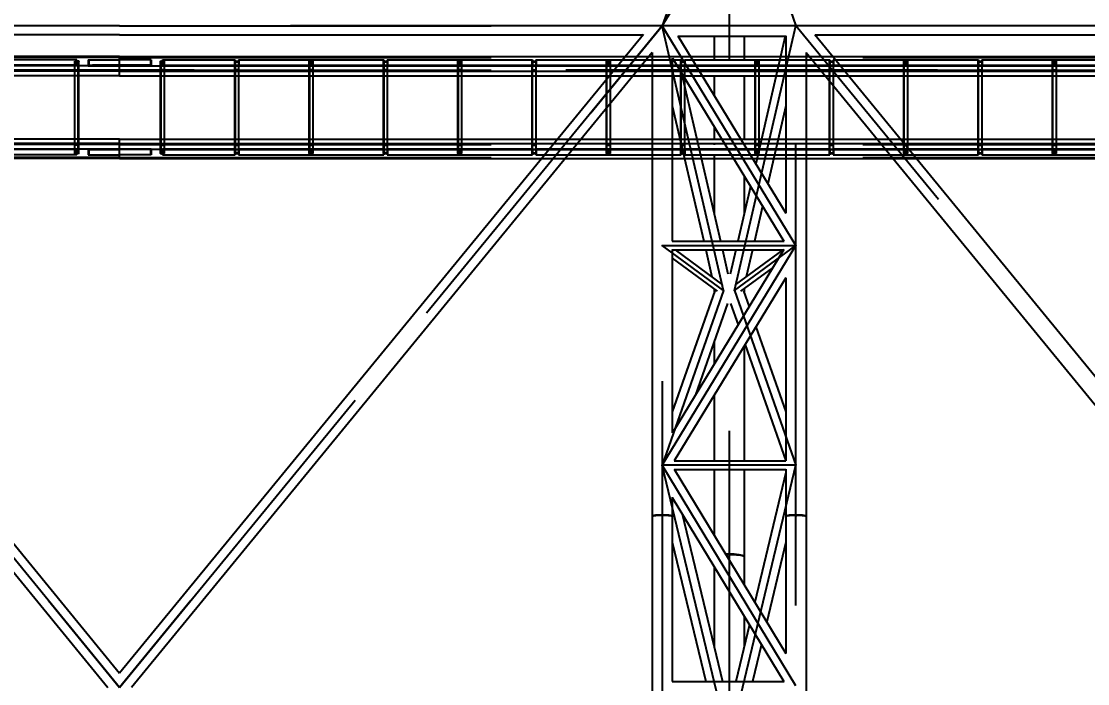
# Model space of a CAD drawing. Header units: millimetres. Extents: x 150209.93 to 150215.05, y 136675.65 to 136679.93.
# Drawn here: x 150212.4289 to 150212.7159, y 136678.9579 to 136679.1361 of the extents above; entities that cross this region are included whole.
import ezdxf

# ---------------------------------------------------------------- set-up
doc = ezdxf.new("R2010")
doc.units = ezdxf.units.MM
doc.header["$LTSCALE"] = 0.25
for name, pattern in [('CENTER', [50.8, 31.75, -6.35, 6.35, -6.35]), ('XKITLINE00', [0]), ('XKITLINE02', [4, 2, -2]), ('XKITLINE03', [6, 3, -1, 1, -1])]:
    doc.linetypes.add(name, pattern=pattern)
doc.styles.add('ROMANS', font='romans.shx')
doc.dimstyles.new('MD300', dxfattribs={"dimtxt": 2.5, "dimasz": 2.5, "dimexe": 1, "dimexo": 1, "dimgap": 0.5, "dimtad": 1, "dimdec": 1, "dimlfac": 50, "dimrnd": 0.5, "dimdsep": 46, "dimtxsty": 'ROMANS', "dimcen": 1, "dimclrd": 146, "dimclre": 146, "dimclrt": 30, "dimadec": 1, "dimazin": 2, "dimtfac": 1, "dimtdec": 1, "dimtmove": 0, "dimatfit": 1, "dimfxl": 1, "dimtolj": 1, "dimtzin": 0, "dimlwd": -1, "dimlwe": -1, "dimarcsym": 0})

# ---------------------------------------------------------------- blocks, each defined once
blk = doc.blocks.new('çatıı')
at = {"color": 8, "linetype": 'CENTER'}
for p, q in [((18365, 18041.9), (18365, 16860.1)), ((18545, 16860.1), (18545, 18041.9)), ((18455, 17975), (18455, 16806.3)), ((18365, 17520), (18545, 17815.4)), ((18447.5, 17754.7), (18365, 17520)), ((18462.5, 17754.7), (18545, 17520)), ((17635, 17520), (16905, 17520)), ((16905, 17520), (17635, 16630.1)), ((17635, 16630.1), (16905, 17520)), ((16905, 17520), (17635, 17520)), ((17635, 17520), (18365, 17520)), ((18365, 17520), (17635, 16630.1)), ((17635, 16630.1), (18365, 17520)), ((18365, 17520), (17635, 17520)), ((18545, 17224.5), (18365, 17520)), ((18545, 17520), (18365, 17520)), ((18447.5, 17163.8), (18365, 17520)), ((18462.5, 17163.8), (18545, 17520)), ((20005, 15740.3), (18545, 17520)), ((20005, 17520), (18545, 17520)), ((18365, 16929.1), (18545, 17224.5)), ((18365, 17224.5), (18545, 17224.5)), ((18447.5, 17163.8), (18365, 17224.5)), ((18462.5, 17163.8), (18545, 17224.5)), ((18447.5, 17163.8), (18365, 16929.1)), ((18462.5, 17163.8), (18545, 16929.1)), ((18545, 16632.2), (18365, 16929.1)), ((18545, 16929.1), (18365, 16929.1)), ((18447.5, 16585.3), (18365, 16929.1)), ((18462.5, 16585.3), (18545, 16929.1)), ((18365, 16860.1), (18365, 15740.3)), ((18545, 15740.3), (18545, 16860.1)), ((18455, 16806.3), (18455, 15914.4))]:
    blk.add_line(p, q, dxfattribs=at)
at = {"color": 8, "linetype": 'XKITLINE00'}
for p, q in [((16930.3, 17508.4), (17635, 16649.3)), ((16930.3, 17508.4), (17635, 16649.3)), ((17635, 17507.8), (16930.7, 17507.8)), ((17635, 17507.8), (16930.7, 17507.8)), ((18339.7, 17508.4), (17635, 16649.3)), ((18339.7, 17508.4), (17635, 16649.3)), ((17635, 17507.8), (18339.2, 17507.8)), ((17635, 17507.8), (18339.2, 17507.8)), ((18385.9, 17506.6), (18531.4, 17267.9)), ((18386.1, 17506.3), (18531.3, 17506.3)), ((18434.7, 17506.3), (18434.7, 17474.3)), ((18475.3, 17506.3), (18475.3, 17474.3)), ((18530.6, 17506.3), (18490.8, 17334.5)), ((18531.3, 17506.6), (18531.3, 17267.9)), ((18570.2, 17508.4), (19275.5, 16648.8)), ((18570.7, 17507.8), (19979.2, 17507.8)), ((16918.6, 17484.1), (17619.2, 16630.1)), ((16918.6, 17484.1), (17619.2, 16630.1)), ((18351.3, 17484.1), (17650.8, 16630.1)), ((18351.3, 17484.1), (17650.8, 16630.1)), ((18351.3, 17484.4), (18351.3, 16860.1)), ((18378.6, 17476.6), (18378.6, 17230.2)), ((18378.7, 17476.6), (18528.8, 17230.2)), ((18558.6, 17484.4), (18558.6, 16860.1)), ((18558.6, 17484.1), (19259.2, 16630.1)), ((18391, 17456.4), (18443.3, 17230.2)), ((18434.7, 17460.6), (18434.7, 17460.3)), ((18434.7, 17452.8), (18434.7, 17426.5)), ((18475.3, 17460.6), (18475.3, 17460.3)), ((18475.3, 17452.8), (18475.3, 17367.8)), ((18378.6, 17412.5), (18420.9, 17230.2)), ((18531.3, 17412.5), (18507.1, 17307.7)), ((18434.7, 17384.6), (18434.7, 17367.8)), ((18434.7, 17360.3), (18434.7, 17360)), ((18475.3, 17360.3), (18475.3, 17360)), ((18434.7, 17346.3), (18434.7, 17267.6)), ((18483.8, 17304.1), (18466.6, 17230.2)), ((18475.3, 17318), (18475.3, 17267.6)), ((18500, 17277.4), (18489.1, 17230.2)), ((18378.5, 17230.2), (18529, 17230.2)), ((18378.6, 17219), (18378.6, 16972.4)), ((18378.6, 17218.8), (18528.8, 17218.8)), ((18528.8, 17219), (18378.7, 16972.4)), ((18382.3, 17218.8), (18446.3, 17171.7)), ((18423.5, 17218.8), (18432, 17182.3)), ((18446, 17218.8), (18453.5, 17186.2)), ((18464, 17218.8), (18456.4, 17186.1)), ((18463.9, 17171.9), (18527.6, 17218.8)), ((18486.5, 17218.8), (18478, 17182.3)), ((18378.6, 17207.4), (18439, 17163)), ((18470.9, 17162.9), (18514, 17194.7)), ((18531.3, 17181.2), (18381.2, 16934.8)), ((18531.3, 17181.2), (18531.3, 16934.8)), ((18435.7, 17163.4), (18378.6, 17000.9)), ((18434.7, 17166.2), (18434.7, 17160.4)), ((18474.2, 17163.5), (18481.8, 17141.8)), ((18475.3, 17166.1), (18475.3, 17160.4)), ((18453, 17146.5), (18409.8, 17023.6)), ((18457, 17146.3), (18467.1, 17117.6)), ((18491.2, 17115.2), (18531.3, 17000.9)), ((18434.7, 17094.4), (18434.7, 17064.4)), ((18475.3, 17089.2), (18475.3, 16934.8)), ((18476.5, 17091.1), (18531.3, 16934.9)), ((18434.7, 17022.5), (18434.7, 16934.8)), ((18381, 16934.8), (18531.5, 16934.8)), ((18381.1, 16923.5), (18531.3, 16675.7)), ((18381.2, 16923.4), (18531.3, 16923.4)), ((18434.7, 16923.4), (18434.7, 16835.2)), ((18475.3, 16923.4), (18475.3, 16806.3)), ((18531.3, 16919.1), (18489.5, 16744.8)), ((18531.3, 16923.5), (18531.3, 16860.1)), ((18378.6, 16886), (18378.6, 16860.1)), ((18378.6, 16885.5), (18528.8, 16637.9)), ((18351.7, 16860.6), (18351.3, 16860.1)), ((18351.7, 16860.5), (18351.3, 16860.1)), ((18351.3, 16860.1), (18351.3, 15786)), ((18351.7, 16860.6), (18352.7, 16861.1)), ((18351.7, 16860.5), (18352.7, 16860.9)), ((18352.7, 16861.1), (18354.3, 16861.6)), ((18352.7, 16860.9), (18354.3, 16861.3)), ((18353, 16861), (18353.2, 16861.1)), ((18353.2, 16861.1), (18354.8, 16861.5)), ((18354.3, 16861.6), (18356.5, 16862)), ((18354.3, 16861.3), (18356.5, 16861.5)), ((18354.8, 16861.5), (18356.9, 16861.9)), ((18356.5, 16862), (18359.1, 16862.2)), ((18356.5, 16861.5), (18359.1, 16861.8)), ((18356.9, 16861.9), (18359.3, 16862.2)), ((18359.1, 16862.2), (18362, 16862.4)), ((18359.1, 16861.8), (18362, 16861.9)), ((18359.3, 16862.2), (18362.1, 16862.3)), ((18362, 16862.4), (18365, 16862.5)), ((18362, 16861.9), (18365, 16861.9)), ((18362.1, 16862.3), (18365, 16862.4)), ((18365, 16862.5), (18368, 16862.4)), ((18365, 16862.4), (18367.9, 16862.3)), ((18365, 16861.9), (18368, 16861.9)), ((18367.9, 16862.3), (18370.7, 16862.2)), ((18368, 16862.4), (18370.9, 16862.2)), ((18368, 16861.9), (18370.9, 16861.8)), ((18370.7, 16862.2), (18373.1, 16861.9)), ((18370.9, 16862.2), (18373.5, 16862)), ((18370.9, 16861.8), (18373.5, 16861.5)), ((18373.1, 16861.9), (18375.2, 16861.5)), ((18373.5, 16862), (18375.7, 16861.6)), ((18373.5, 16861.5), (18375.7, 16861.3)), ((18375.2, 16861.5), (18376.8, 16861.1)), ((18375.7, 16861.6), (18377.3, 16861.1)), ((18375.7, 16861.3), (18377.3, 16860.9)), ((18376.8, 16861.1), (18377, 16861)), ((18377.3, 16861.1), (18378.3, 16860.6)), ((18377.3, 16860.9), (18378.3, 16860.5)), ((18378.3, 16860.6), (18378.6, 16860.1)), ((18378.3, 16860.5), (18378.6, 16860.1)), ((18378.6, 16860.1), (18378.6, 16637.9)), ((18392, 16863.5), (18446.1, 16637.9)), ((18531.7, 16860.6), (18531.3, 16860.1)), ((18531.7, 16860.5), (18531.3, 16860.1)), ((18531.3, 16860.1), (18531.3, 16675.7)), ((18531.7, 16860.6), (18532.7, 16861.1)), ((18531.7, 16860.5), (18532.7, 16860.9)), ((18532.7, 16861.1), (18534.3, 16861.6)), ((18532.7, 16860.9), (18534.3, 16861.3)), ((18533, 16861), (18533.2, 16861.1)), ((18533.2, 16861.1), (18534.8, 16861.5)), ((18534.3, 16861.6), (18536.5, 16862)), ((18534.3, 16861.3), (18536.5, 16861.5)), ((18534.8, 16861.5), (18536.9, 16861.9)), ((18536.5, 16862), (18539.1, 16862.3)), ((18536.5, 16861.5), (18539.1, 16861.8)), ((18536.9, 16861.9), (18539.3, 16862.2)), ((18539.1, 16862.3), (18542, 16862.4)), ((18539.1, 16861.8), (18542, 16861.9)), ((18539.3, 16862.2), (18542.1, 16862.3)), ((18542, 16862.4), (18545, 16862.5)), ((18542, 16861.9), (18545, 16861.9)), ((18542.1, 16862.3), (18545, 16862.4)), ((18545, 16862.5), (18548, 16862.4)), ((18545, 16862.4), (18547.9, 16862.3)), ((18545, 16861.9), (18548, 16861.9)), ((18547.9, 16862.3), (18550.7, 16862.2)), ((18548, 16862.4), (18550.9, 16862.3)), ((18548, 16861.9), (18550.9, 16861.8)), ((18550.7, 16862.2), (18553.1, 16861.9)), ((18550.9, 16862.3), (18553.5, 16862)), ((18550.9, 16861.8), (18553.5, 16861.5)), ((18553.1, 16861.9), (18555.2, 16861.5)), ((18553.5, 16862), (18555.7, 16861.6)), ((18553.5, 16861.5), (18555.7, 16861.3)), ((18555.2, 16861.5), (18556.8, 16861.1)), ((18555.7, 16861.6), (18557.3, 16861.1)), ((18555.7, 16861.3), (18557.3, 16860.9)), ((18556.8, 16861.1), (18557, 16861)), ((18557.3, 16861.1), (18558.3, 16860.6)), ((18557.3, 16860.9), (18558.3, 16860.5)), ((18558.3, 16860.6), (18558.6, 16860.1)), ((18558.3, 16860.5), (18558.6, 16860.1)), ((18558.6, 16860.1), (18558.6, 15786)), ((18378.6, 16825.3), (18423.6, 16637.9)), ((18531.3, 16825.3), (18505.6, 16718.1)), ((18450.1, 16809.7), (18451.5, 16809.7)), ((18450.3, 16809.5), (18451.7, 16809.5)), ((18450.6, 16808.9), (18451.5, 16809)), ((18451.5, 16809.7), (18455, 16809.8)), ((18451.5, 16809), (18455, 16809)), ((18451.7, 16809.5), (18455, 16809.6)), ((18455, 16809.8), (18458.5, 16809.7)), ((18455, 16809.6), (18458.3, 16809.5)), ((18455, 16809), (18458.5, 16809)), ((18458.3, 16809.5), (18461.5, 16809.4)), ((18458.5, 16809.7), (18461.9, 16809.6)), ((18458.5, 16809), (18461.9, 16808.8)), ((18461.5, 16809.4), (18464.6, 16809.2)), ((18461.9, 16809.6), (18465.1, 16809.3)), ((18461.9, 16808.8), (18465.1, 16808.6)), ((18464.6, 16809.2), (18467.3, 16808.8)), ((18465.1, 16809.3), (18468, 16809)), ((18465.1, 16808.6), (18468, 16808.4)), ((18467.3, 16808.8), (18469.6, 16808.4)), ((18468, 16809), (18470.5, 16808.5)), ((18468, 16808.4), (18470.5, 16808)), ((18469.6, 16808.4), (18471.6, 16807.9)), ((18470.5, 16808.5), (18472.6, 16808)), ((18470.5, 16808), (18472.6, 16807.6)), ((18471.6, 16807.9), (18472.1, 16807.7)), ((18472.6, 16808), (18474.1, 16807.5)), ((18472.6, 16807.6), (18474.1, 16807.2)), ((18474.1, 16807.5), (18475, 16806.9)), ((18474.1, 16807.2), (18475, 16806.8)), ((18475, 16806.9), (18475.3, 16806.3)), ((18475, 16806.8), (18475.3, 16806.3)), ((18475.3, 16806.3), (18475.3, 16768.2)), ((18434.7, 16793), (18434.7, 16685.5)), ((18475.3, 16726.1), (18475.3, 16685.5)), ((18482.3, 16714.6), (18463.9, 16637.9)), ((18498.4, 16688), (18486.4, 16637.9)), ((18378.6, 16637.9), (18529, 16637.9))]:
    blk.add_line(p, q, dxfattribs=at)
at = {"color": 116, "linetype": 'XKITLINE02', "true_color": 0x136734}
for p, q in [((17635, 17478.1), (13535, 17478.1)), ((17635, 17477.6), (13535, 17477.6)), ((17635, 17478.1), (21735, 17478.1)), ((17635, 17477.6), (21735, 17477.6)), ((18315.6, 17479), (18347.1, 17479)), ((18351.3, 17479), (18402.8, 17479)), ((18524.3, 17479), (18558.6, 17479)), ((18562.9, 17479), (18594.4, 17479)), ((17576.7, 17467.1), (17474.3, 17467.1)), ((17577.2, 17466.3), (17474.3, 17466.3)), ((17577.2, 17474.3), (17479.6, 17474.3)), ((17571.4, 17467.1), (17571.4, 17466.3)), ((17574.5, 17348.3), (17574.5, 17472.3)), ((17580, 17472.3), (17574.5, 17472.3)), ((17580, 17472.3), (17574.5, 17472.3)), ((17574.5, 17471.6), (17574.5, 17472.3)), ((17579.3, 17471.2), (17574.5, 17471.6)), ((17576.7, 17474.3), (17576.7, 17467.1)), ((17577.2, 17466.3), (17577.2, 17474.3)), ((17579.3, 17348.3), (17579.3, 17472.3)), ((17579.3, 17461.3), (17579.3, 17471.2)), ((17580, 17348.3), (17580, 17472.3)), ((17580, 17460.3), (17580, 17472.3)), ((17592.7, 17474.3), (17635, 17474.3)), ((17592.7, 17474.3), (17592.7, 17466.3)), ((17592.7, 17466.3), (17635, 17466.3)), ((17635, 17466.3), (17592.7, 17466.3)), ((17593.3, 17474.3), (17593.3, 17467.1)), ((17593.3, 17467.1), (17635, 17467.1)), ((17635, 17467.1), (17598.6, 17467.1)), ((17598.6, 17467.1), (17598.6, 17466.3)), ((17677.2, 17474.3), (17635, 17474.3)), ((17676.7, 17467.1), (17635, 17467.1)), ((17635, 17467.1), (17671.4, 17467.1)), ((17677.2, 17466.3), (17635, 17466.3)), ((17635, 17466.3), (17677.2, 17466.3)), ((17671.4, 17467.1), (17671.4, 17466.3)), ((17676.7, 17474.3), (17676.7, 17467.1)), ((17677.2, 17474.3), (17677.2, 17466.3)), ((17690, 17348.3), (17690, 17472.3)), ((17690, 17472.3), (17695.5, 17472.3)), ((17690, 17472.3), (17695.5, 17472.3)), ((17690, 17460.3), (17690, 17472.3)), ((17690.7, 17348.3), (17690.7, 17472.3)), ((17690.7, 17471.2), (17695.5, 17471.6)), ((17690.7, 17461.3), (17690.7, 17471.2)), ((17692.7, 17474.3), (17790.4, 17474.3)), ((17692.7, 17466.3), (17692.7, 17474.3)), ((17692.7, 17466.3), (17795.6, 17466.3)), ((17693.3, 17474.3), (17693.3, 17467.1)), ((17693.3, 17467.1), (17795.6, 17467.1)), ((17695.5, 17348.3), (17695.5, 17472.3)), ((17695.5, 17471.6), (17695.5, 17472.3)), ((17698.6, 17467.1), (17698.6, 17466.3)), ((17789.7, 17467.1), (17789.7, 17466.3)), ((17789.7, 17467.1), (17892.2, 17467.1)), ((17789.7, 17466.3), (17892.7, 17466.3)), ((17789.8, 17474.3), (17789.8, 17466.3)), ((17790, 17348.3), (17790, 17472.3)), ((17790, 17472.3), (17795.5, 17472.3)), ((17790, 17472.3), (17795.5, 17472.3)), ((17790, 17460.3), (17790, 17472.3)), ((17790.4, 17474.3), (17790.4, 17467.1)), ((17790.7, 17348.3), (17790.7, 17472.3)), ((17790.7, 17471.2), (17795.5, 17471.6)), ((17790.7, 17461.3), (17790.7, 17471.2)), ((17794.9, 17474.3), (17794.9, 17467.1)), ((17794.9, 17474.3), (17892.7, 17474.3)), ((17795.5, 17474.3), (17795.5, 17466.3)), ((17795.5, 17348.3), (17795.5, 17472.3)), ((17795.5, 17471.6), (17795.5, 17472.3)), ((17795.6, 17467.1), (17795.6, 17466.3)), ((17886.9, 17467.1), (17886.9, 17466.3)), ((17890, 17348.3), (17890, 17472.3)), ((17890, 17472.3), (17895.5, 17472.3)), ((17890, 17472.3), (17895.5, 17472.3)), ((17890, 17460.3), (17890, 17472.3)), ((17890, 17466.3), (17892.7, 17466.3)), ((17890.7, 17348.3), (17890.7, 17472.3)), ((17890.7, 17471.2), (17895.5, 17471.6)), ((17890.7, 17461.3), (17890.7, 17471.2)), ((17892.2, 17474.3), (17892.2, 17467.1)), ((17892.7, 17466.3), (17892.7, 17474.3)), ((17892.7, 17474.3), (17990.4, 17474.3)), ((17892.7, 17466.3), (17892.7, 17474.3)), ((17892.7, 17466.3), (17995.6, 17466.3)), ((17893.3, 17474.3), (17893.3, 17467.1)), ((17893.3, 17467.1), (17995.6, 17467.1)), ((17895.5, 17348.3), (17895.5, 17472.3)), ((17895.5, 17471.6), (17895.5, 17472.3)), ((17898.6, 17467.1), (17898.6, 17466.3)), ((17989.7, 17467.1), (17989.7, 17466.3)), ((17989.7, 17467.1), (18092.2, 17467.1)), ((17989.7, 17466.3), (18092.7, 17466.3)), ((17989.8, 17474.3), (17989.8, 17466.3)), ((17990, 17348.3), (17990, 17472.3)), ((17990, 17472.3), (17995.5, 17472.3)), ((17990, 17472.3), (17995.5, 17472.3)), ((17990, 17460.3), (17990, 17472.3)), ((17990.4, 17474.3), (17990.4, 17467.1)), ((17990.7, 17348.3), (17990.7, 17472.3)), ((17990.7, 17471.2), (17995.5, 17471.6)), ((17990.7, 17461.3), (17990.7, 17471.2)), ((17994.9, 17474.3), (17994.9, 17467.1)), ((17994.9, 17474.3), (18092.7, 17474.3)), ((17995.5, 17474.3), (17995.5, 17466.3)), ((17995.5, 17348.3), (17995.5, 17472.3)), ((17995.5, 17471.6), (17995.5, 17472.3)), ((17995.6, 17467.1), (17995.6, 17466.3)), ((18086.9, 17467.1), (18086.9, 17466.3)), ((18090, 17348.3), (18090, 17472.3)), ((18090, 17472.3), (18095.5, 17472.3)), ((18090, 17472.3), (18095.5, 17472.3)), ((18090, 17460.3), (18090, 17472.3)), ((18090, 17466.3), (18092.7, 17466.3)), ((18090.7, 17348.3), (18090.7, 17472.3)), ((18090.7, 17471.2), (18095.5, 17471.6)), ((18090.7, 17461.3), (18090.7, 17471.2)), ((18092.2, 17474.3), (18092.2, 17467.1)), ((18092.7, 17466.3), (18092.7, 17474.3)), ((18092.7, 17474.3), (18190.4, 17474.3)), ((18092.7, 17466.3), (18092.7, 17474.3)), ((18092.7, 17466.3), (18195.6, 17466.3)), ((18093.3, 17474.3), (18093.3, 17467.1)), ((18093.3, 17467.1), (18195.6, 17467.1)), ((18095.5, 17348.3), (18095.5, 17472.3)), ((18095.5, 17471.6), (18095.5, 17472.3)), ((18098.6, 17467.1), (18098.6, 17466.3)), ((18189.7, 17467.1), (18189.7, 17466.3)), ((18189.7, 17467.1), (18292.2, 17467.1)), ((18189.7, 17466.3), (18292.7, 17466.3)), ((18189.8, 17474.3), (18189.8, 17466.3)), ((18190, 17348.3), (18190, 17472.3)), ((18190, 17472.3), (18195.5, 17472.3)), ((18190, 17472.3), (18195.5, 17472.3)), ((18190, 17460.3), (18190, 17472.3)), ((18190.4, 17474.3), (18190.4, 17467.1)), ((18190.7, 17348.3), (18190.7, 17472.3)), ((18190.7, 17471.2), (18195.5, 17471.6)), ((18190.7, 17461.3), (18190.7, 17471.2)), ((18194.9, 17474.3), (18194.9, 17467.1)), ((18194.9, 17474.3), (18292.7, 17474.3)), ((18195.5, 17474.3), (18195.5, 17466.3)), ((18195.5, 17348.3), (18195.5, 17472.3)), ((18195.5, 17471.6), (18195.5, 17472.3)), ((18195.6, 17467.1), (18195.6, 17466.3)), ((18286.9, 17467.1), (18286.9, 17466.3)), ((18290, 17348.3), (18290, 17472.3)), ((18290, 17472.3), (18295.5, 17472.3)), ((18290, 17472.3), (18295.5, 17472.3)), ((18290, 17460.3), (18290, 17472.3)), ((18290, 17466.3), (18292.7, 17466.3)), ((18290.7, 17348.3), (18290.7, 17472.3)), ((18290.7, 17471.2), (18295.5, 17471.6)), ((18290.7, 17461.3), (18290.7, 17471.2)), ((18292.2, 17474.3), (18292.2, 17467.1)), ((18292.7, 17474.3), (18351.3, 17474.3)), ((18292.7, 17466.3), (18292.7, 17474.3)), ((18292.7, 17466.3), (18292.7, 17474.3)), ((18292.7, 17466.3), (18348.2, 17466.3)), ((18293.3, 17474.3), (18293.3, 17467.1)), ((18293.3, 17467.1), (18395.6, 17467.1)), ((18295.5, 17348.3), (18295.5, 17472.3)), ((18295.5, 17471.6), (18295.5, 17472.3)), ((18298.6, 17467.1), (18298.6, 17466.3)), ((18305.2, 17466.3), (18395.6, 17466.3)), ((18348.2, 17467.1), (18395.6, 17467.1)), ((18349.7, 17474.3), (18390.4, 17474.3)), ((18389.7, 17467.1), (18389.7, 17466.3)), ((18389.7, 17467.1), (18492.2, 17467.1)), ((18389.7, 17466.3), (18492.7, 17466.3)), ((18389.8, 17474.3), (18389.8, 17466.3)), ((18390, 17348.3), (18390, 17472.3)), ((18390, 17472.3), (18395.5, 17472.3)), ((18390, 17472.3), (18395.5, 17472.3)), ((18390, 17460.3), (18390, 17472.3)), ((18390.4, 17474.3), (18390.4, 17467.1)), ((18390.7, 17348.3), (18390.7, 17472.3)), ((18390.7, 17471.2), (18395.5, 17471.6)), ((18390.7, 17461.3), (18390.7, 17471.2)), ((18394.9, 17474.3), (18394.9, 17467.1)), ((18394.9, 17474.3), (18492.7, 17474.3)), ((18395.5, 17474.3), (18395.5, 17466.3)), ((18395.5, 17348.3), (18395.5, 17472.3)), ((18395.5, 17471.6), (18395.5, 17472.3)), ((18395.6, 17467.1), (18395.6, 17466.3)), ((18409.7, 17466.3), (18492.7, 17466.3)), ((18486.9, 17467.1), (18486.9, 17466.3)), ((18490, 17348.3), (18490, 17472.3)), ((18490, 17472.3), (18495.5, 17472.3)), ((18490, 17472.3), (18495.5, 17472.3)), ((18490, 17460.3), (18490, 17472.3)), ((18490.7, 17348.3), (18490.7, 17472.3)), ((18490.7, 17471.2), (18495.5, 17471.6)), ((18490.7, 17461.3), (18490.7, 17471.2)), ((18492.2, 17474.3), (18492.2, 17467.1)), ((18492.7, 17474.3), (18590.4, 17474.3)), ((18492.7, 17466.3), (18492.7, 17474.3)), ((18492.7, 17466.3), (18492.7, 17474.3)), ((18492.7, 17466.3), (18595.6, 17466.3)), ((18493.3, 17474.3), (18493.3, 17467.1)), ((18493.3, 17467.1), (18595.6, 17467.1)), ((18495.5, 17348.3), (18495.5, 17472.3)), ((18495.5, 17471.6), (18495.5, 17472.3)), ((18498.6, 17467.1), (18498.6, 17466.3)), ((18521.3, 17466.3), (18589.8, 17466.3)), ((18589.7, 17467.1), (18589.7, 17466.3)), ((18589.7, 17467.1), (18692.2, 17467.1)), ((18589.7, 17466.3), (18692.7, 17466.3)), ((18589.8, 17474.3), (18589.8, 17466.3)), ((18590, 17348.3), (18590, 17472.3)), ((18590, 17472.3), (18595.5, 17472.3)), ((18590, 17472.3), (18595.5, 17472.3)), ((18590, 17460.3), (18590, 17472.3)), ((18590.4, 17474.3), (18590.4, 17467.1)), ((18590.7, 17348.3), (18590.7, 17472.3)), ((18590.7, 17471.2), (18595.5, 17471.6)), ((18590.7, 17461.3), (18590.7, 17471.2)), ((18594.9, 17474.3), (18594.9, 17467.1)), ((18594.9, 17474.3), (18692.7, 17474.3)), ((18595.5, 17474.3), (18595.5, 17466.3)), ((18595.5, 17348.3), (18595.5, 17472.3)), ((18595.5, 17471.6), (18595.5, 17472.3)), ((18595.6, 17467.1), (18595.6, 17466.3)), ((18597.9, 17466.3), (18692.7, 17466.3)), ((18686.9, 17467.1), (18686.9, 17466.3)), ((18690, 17348.3), (18690, 17472.3)), ((18690, 17472.3), (18695.5, 17472.3)), ((18690, 17472.3), (18695.5, 17472.3)), ((18690, 17460.3), (18690, 17472.3)), ((18690.7, 17348.3), (18690.7, 17472.3)), ((18690.7, 17471.2), (18695.5, 17471.6)), ((18690.7, 17461.3), (18690.7, 17471.2)), ((18692.2, 17474.3), (18692.2, 17467.1)), ((18692.7, 17474.3), (18790.4, 17474.3)), ((18692.7, 17466.3), (18692.7, 17474.3)), ((18692.7, 17466.3), (18692.7, 17474.3)), ((18692.7, 17466.3), (18795.6, 17466.3)), ((18693.3, 17474.3), (18693.3, 17467.1)), ((18693.3, 17467.1), (18795.6, 17467.1)), ((18695.5, 17348.3), (18695.5, 17472.3)), ((18695.5, 17471.6), (18695.5, 17472.3)), ((18698.6, 17467.1), (18698.6, 17466.3)), ((18789.7, 17467.1), (18789.7, 17466.3)), ((18789.7, 17467.1), (18892.2, 17467.1)), ((18789.7, 17466.3), (18892.7, 17466.3)), ((18789.8, 17474.3), (18789.8, 17466.3)), ((18790, 17348.3), (18790, 17472.3)), ((18790, 17472.3), (18795.5, 17472.3)), ((18790, 17472.3), (18795.5, 17472.3)), ((18790, 17460.3), (18790, 17472.3)), ((18790.4, 17474.3), (18790.4, 17467.1)), ((18790.7, 17348.3), (18790.7, 17472.3)), ((18790.7, 17471.2), (18795.5, 17471.6)), ((18790.7, 17461.3), (18790.7, 17471.2)), ((18794.9, 17474.3), (18794.9, 17467.1)), ((18794.9, 17474.3), (18892.7, 17474.3)), ((18795.5, 17474.3), (18795.5, 17466.3)), ((18795.5, 17348.3), (18795.5, 17472.3)), ((18795.5, 17471.6), (18795.5, 17472.3)), ((18795.6, 17467.1), (18795.6, 17466.3)), ((18886.9, 17467.1), (18886.9, 17466.3)), ((18890, 17348.3), (18890, 17472.3)), ((18890, 17472.3), (18895.5, 17472.3)), ((18890, 17472.3), (18895.5, 17472.3)), ((18890, 17460.3), (18890, 17472.3)), ((18890, 17466.3), (18892.7, 17466.3)), ((18890.7, 17348.3), (18890.7, 17472.3)), ((18890.7, 17471.2), (18895.5, 17471.6)), ((18890.7, 17461.3), (18890.7, 17471.2)), ((18892.2, 17474.3), (18892.2, 17467.1)), ((18892.7, 17474.3), (18990.4, 17474.3)), ((18892.7, 17466.3), (18892.7, 17474.3)), ((18892.7, 17466.3), (18892.7, 17474.3)), ((18892.7, 17466.3), (18995.6, 17466.3)), ((18893.3, 17474.3), (18893.3, 17467.1)), ((18893.3, 17467.1), (18995.6, 17467.1)), ((18895.5, 17348.3), (18895.5, 17472.3)), ((18895.5, 17471.6), (18895.5, 17472.3)), ((18898.6, 17467.1), (18898.6, 17466.3)), ((17635, 17460.4), (13535, 17460.4)), ((17635, 17460.3), (13535, 17460.3)), ((17635, 17459.8), (13535, 17459.8)), ((17635, 17459.4), (13535, 17459.4)), ((17635, 17459), (13575, 17459)), ((17574.5, 17461), (17579.3, 17461.3)), ((17574.5, 17460.3), (17574.5, 17461)), ((17580, 17460.3), (17574.5, 17460.3)), ((17635, 17460.4), (21735, 17460.4)), ((17635, 17459), (17635, 17460.3)), ((17635, 17459), (17635, 17460.3)), ((17635, 17460.3), (21735, 17460.3)), ((17635, 17459), (17635, 17460.3)), ((17635, 17459), (17635, 17460.3)), ((17635, 17459.8), (21735, 17459.8)), ((17635, 17459.4), (21735, 17459.4)), ((17635, 17459), (21695, 17459)), ((17690, 17460.3), (17695.5, 17460.3)), ((17695.5, 17461), (17690.7, 17461.3)), ((17695.5, 17460.3), (17695.5, 17461)), ((17790, 17460.3), (17795.5, 17460.3)), ((17795.5, 17461), (17790.7, 17461.3)), ((17795.5, 17460.3), (17795.5, 17461)), ((17890, 17460.3), (17895.5, 17460.3)), ((17895.5, 17461), (17890.7, 17461.3)), ((17895.5, 17460.3), (17895.5, 17461)), ((17990, 17460.3), (17995.5, 17460.3)), ((17995.5, 17461), (17990.7, 17461.3)), ((17995.5, 17460.3), (17995.5, 17461)), ((18090, 17460.3), (18095.5, 17460.3)), ((18095.5, 17461), (18090.7, 17461.3)), ((18095.5, 17460.3), (18095.5, 17461)), ((18190, 17460.3), (18195.5, 17460.3)), ((18190.7, 17461.3), (18195.5, 17461)), ((18195.5, 17460.3), (18195.5, 17461)), ((18290, 17460.3), (18295.5, 17460.3)), ((18290, 17409.4), (18290, 17447.8)), ((18290.7, 17461.3), (18295.5, 17461)), ((18294.1, 17452.8), (18325.6, 17452.8)), ((18295.5, 17460.3), (18295.5, 17461)), ((18299.2, 17459), (18330.7, 17459)), ((18351.3, 17459), (18414.9, 17459)), ((18351.3, 17452.8), (18391.8, 17452.8)), ((18390, 17460.3), (18395.5, 17460.3)), ((18390.7, 17461.3), (18395.5, 17461)), ((18393.2, 17452.8), (18418.7, 17452.8)), ((18395.5, 17460.3), (18395.5, 17461)), ((18490, 17460.3), (18495.5, 17460.3)), ((18490.7, 17461.3), (18495.5, 17461)), ((18495.5, 17460.3), (18495.5, 17461)), ((18518.2, 17452.8), (18558.6, 17452.8)), ((18519.6, 17459), (18558.6, 17459)), ((18579.3, 17459), (18610.8, 17459)), ((18584.4, 17452.8), (18615.9, 17452.8)), ((18590, 17460.3), (18595.5, 17460.3)), ((18590.7, 17461.3), (18595.5, 17461)), ((18595.5, 17460.3), (18595.5, 17461)), ((18690, 17460.3), (18695.5, 17460.3)), ((18690.7, 17461.3), (18695.5, 17461)), ((18695.5, 17460.3), (18695.5, 17461)), ((18790, 17460.3), (18795.5, 17460.3)), ((18790.7, 17461.3), (18795.5, 17461)), ((18795.5, 17460.3), (18795.5, 17461)), ((18890, 17460.3), (18895.5, 17460.3)), ((18890.7, 17461.3), (18895.5, 17461)), ((18895.5, 17460.3), (18895.5, 17461)), ((18395.5, 17348.3), (18395.5, 17436.8)), ((17635, 17361.1), (13535, 17361.1)), ((17574.5, 17348.3), (17574.5, 17367.8)), ((17580, 17348.3), (17580, 17367.8)), ((17635, 17360.3), (17635, 17361.6)), ((17635, 17360.3), (17635, 17361.6)), ((17635, 17360.3), (17635, 17361.6)), ((17635, 17360.3), (17635, 17361.6)), ((17635, 17361.1), (21735, 17361.1)), ((17690, 17348.3), (17690, 17367.8)), ((17695.5, 17348.3), (17695.5, 17367.8)), ((17790, 17348.3), (17790, 17367.8)), ((17795.5, 17348.3), (17795.5, 17367.8)), ((17890, 17348.3), (17890, 17367.8)), ((17895.5, 17348.3), (17895.5, 17367.8)), ((17990, 17348.3), (17990, 17367.8)), ((17995.5, 17348.3), (17995.5, 17367.8)), ((18090, 17348.3), (18090, 17367.8)), ((18095.5, 17348.3), (18095.5, 17367.8)), ((18190, 17348.3), (18190, 17367.8)), ((18195.5, 17348.3), (18195.5, 17367.8)), ((18219.3, 17361.6), (18250.8, 17361.6)), ((18224.4, 17367.8), (18255.9, 17367.8)), ((18290, 17348.3), (18290, 17367.8)), ((18295.5, 17348.3), (18295.5, 17367.8)), ((18351.3, 17367.8), (18378.6, 17367.8)), ((18351.3, 17361.6), (18378.6, 17361.6)), ((18389, 17367.8), (18411.5, 17367.8)), ((18390.4, 17361.6), (18412.9, 17361.6)), ((18445, 17367.8), (18470.5, 17367.8)), ((18448.7, 17361.6), (18474.3, 17361.6)), ((18490, 17348.3), (18490, 17367.8)), ((18495.5, 17348.3), (18495.5, 17367.8)), ((18497.1, 17361.6), (18519.5, 17361.6)), ((18498.5, 17367.8), (18521, 17367.8)), ((18531.3, 17367.8), (18558.6, 17367.8)), ((18531.3, 17361.6), (18558.6, 17361.6)), ((18590, 17348.3), (18590, 17367.8)), ((18595.5, 17348.3), (18595.5, 17367.8)), ((18654.1, 17367.8), (18685.6, 17367.8)), ((18659.2, 17361.6), (18690.7, 17361.6)), ((18690, 17348.3), (18690, 17367.8)), ((18695.5, 17348.3), (18695.5, 17367.8)), ((18790, 17348.3), (18790, 17367.8)), ((18795.5, 17348.3), (18795.5, 17367.8)), ((18890, 17348.3), (18890, 17367.8)), ((18895.5, 17348.3), (18895.5, 17367.8)), ((17635, 17360.7), (13535, 17360.7)), ((17635, 17360.3), (13535, 17360.3)), ((17635, 17360.2), (13535, 17360.2)), ((17577.2, 17354.3), (17474.3, 17354.3)), ((17576.7, 17353.5), (17474.3, 17353.5)), ((17571.4, 17354.3), (17571.4, 17353.5)), ((17580, 17360.3), (17574.5, 17360.3)), ((17574.5, 17359.6), (17574.5, 17360.3)), ((17579.3, 17359.2), (17574.5, 17359.6)), ((17574.5, 17349), (17579.3, 17349.3)), ((17574.5, 17348.3), (17574.5, 17349)), ((17580, 17348.3), (17574.5, 17348.3)), ((17580, 17348.3), (17574.5, 17348.3)), ((17576.7, 17353.5), (17576.7, 17346.3)), ((17577.2, 17346.3), (17577.2, 17354.3)), ((17579.3, 17349.3), (17579.3, 17359.2)), ((17580, 17348.3), (17580, 17360.3)), ((17592.7, 17354.3), (17635, 17354.3)), ((17592.7, 17354.3), (17592.7, 17346.3)), ((17593.3, 17353.5), (17635, 17353.5)), ((17593.3, 17353.5), (17593.3, 17346.3)), ((17598.6, 17354.3), (17598.6, 17353.5)), ((17635, 17360.7), (21735, 17360.7)), ((17635, 17360.3), (21735, 17360.3)), ((17635, 17360.2), (21735, 17360.2)), ((17677.2, 17354.3), (17635, 17354.3)), ((17676.7, 17353.5), (17635, 17353.5)), ((17671.4, 17354.3), (17671.4, 17353.5)), ((17676.7, 17353.5), (17676.7, 17346.3)), ((17677.2, 17354.3), (17677.2, 17346.3)), ((17690, 17360.3), (17695.5, 17360.3)), ((17690, 17348.3), (17690, 17360.3)), ((17690, 17348.3), (17695.5, 17348.3)), ((17690, 17348.3), (17695.5, 17348.3)), ((17690.7, 17359.2), (17695.5, 17359.6)), ((17690.7, 17349.3), (17690.7, 17359.2)), ((17695.5, 17349), (17690.7, 17349.3)), ((17692.7, 17354.3), (17795.6, 17354.3)), ((17692.7, 17346.3), (17692.7, 17354.3)), ((17693.3, 17353.5), (17795.6, 17353.5)), ((17693.3, 17353.5), (17693.3, 17346.3)), ((17695.5, 17359.6), (17695.5, 17360.3)), ((17695.5, 17348.3), (17695.5, 17349)), ((17698.6, 17354.3), (17698.6, 17353.5)), ((17789.7, 17354.3), (17892.7, 17354.3)), ((17789.7, 17354.3), (17789.7, 17353.5)), ((17789.7, 17353.5), (17892.2, 17353.5)), ((17789.8, 17354.3), (17789.8, 17346.3)), ((17790, 17360.3), (17795.5, 17360.3)), ((17790, 17348.3), (17790, 17360.3)), ((17790, 17348.3), (17795.5, 17348.3)), ((17790, 17348.3), (17795.5, 17348.3)), ((17790.4, 17353.5), (17790.4, 17346.3)), ((17790.7, 17359.2), (17795.5, 17359.6)), ((17790.7, 17349.3), (17790.7, 17359.2)), ((17795.5, 17349), (17790.7, 17349.3)), ((17794.9, 17353.5), (17794.9, 17346.3)), ((17795.5, 17359.6), (17795.5, 17360.3)), ((17795.5, 17354.3), (17795.5, 17346.3)), ((17795.5, 17348.3), (17795.5, 17349)), ((17795.6, 17354.3), (17795.6, 17353.5)), ((17886.9, 17354.3), (17886.9, 17353.5)), ((17890, 17360.3), (17895.5, 17360.3)), ((17890, 17348.3), (17890, 17360.3)), ((17890, 17348.3), (17895.5, 17348.3)), ((17890, 17348.3), (17895.5, 17348.3)), ((17890.7, 17359.2), (17895.5, 17359.6)), ((17890.7, 17349.3), (17890.7, 17359.2)), ((17895.5, 17349), (17890.7, 17349.3)), ((17892.2, 17353.5), (17892.2, 17346.3)), ((17892.7, 17346.3), (17892.7, 17354.3)), ((17892.7, 17354.3), (17995.6, 17354.3)), ((17892.7, 17346.3), (17892.7, 17354.3)), ((17893.3, 17353.5), (17995.6, 17353.5)), ((17893.3, 17353.5), (17893.3, 17346.3)), ((17895.5, 17359.6), (17895.5, 17360.3)), ((17895.5, 17348.3), (17895.5, 17349)), ((17898.6, 17354.3), (17898.6, 17353.5)), ((17989.7, 17354.3), (18092.7, 17354.3)), ((17989.7, 17354.3), (17989.7, 17353.5)), ((17989.7, 17353.5), (18092.2, 17353.5)), ((17989.8, 17354.3), (17989.8, 17346.3)), ((17990, 17360.3), (17995.5, 17360.3)), ((17990, 17348.3), (17990, 17360.3)), ((17990, 17348.3), (17995.5, 17348.3)), ((17990, 17348.3), (17995.5, 17348.3)), ((17990.4, 17353.5), (17990.4, 17346.3)), ((17990.7, 17359.2), (17995.5, 17359.6)), ((17990.7, 17349.3), (17990.7, 17359.2)), ((17995.5, 17349), (17990.7, 17349.3)), ((17994.9, 17353.5), (17994.9, 17346.3)), ((17995.5, 17359.6), (17995.5, 17360.3)), ((17995.5, 17354.3), (17995.5, 17346.3)), ((17995.5, 17348.3), (17995.5, 17349)), ((17995.6, 17354.3), (17995.6, 17353.5)), ((18086.9, 17354.3), (18086.9, 17353.5)), ((18090, 17360.3), (18095.5, 17360.3)), ((18090, 17348.3), (18090, 17360.3)), ((18090, 17348.3), (18095.5, 17348.3)), ((18090, 17348.3), (18095.5, 17348.3)), ((18090.7, 17359.2), (18095.5, 17359.6)), ((18090.7, 17349.3), (18090.7, 17359.2)), ((18095.5, 17349), (18090.7, 17349.3)), ((18092.2, 17353.5), (18092.2, 17346.3)), ((18092.7, 17346.3), (18092.7, 17354.3)), ((18092.7, 17354.3), (18195.6, 17354.3)), ((18092.7, 17346.3), (18092.7, 17354.3)), ((18093.3, 17353.5), (18195.6, 17353.5)), ((18093.3, 17353.5), (18093.3, 17346.3)), ((18095.5, 17359.6), (18095.5, 17360.3)), ((18095.5, 17348.3), (18095.5, 17349)), ((18098.6, 17354.3), (18098.6, 17353.5)), ((18189.7, 17354.3), (18292.7, 17354.3)), ((18189.7, 17354.3), (18189.7, 17353.5)), ((18189.7, 17353.5), (18292.2, 17353.5)), ((18189.8, 17354.3), (18189.8, 17346.3)), ((18190, 17360.3), (18195.5, 17360.3)), ((18190, 17348.3), (18190, 17360.3)), ((18190, 17348.3), (18195.5, 17348.3)), ((18190, 17348.3), (18195.5, 17348.3)), ((18190.4, 17353.5), (18190.4, 17346.3)), ((18190.7, 17359.2), (18195.5, 17359.6)), ((18190.7, 17349.3), (18190.7, 17359.2)), ((18190.7, 17349.3), (18195.5, 17349)), ((18194.9, 17353.5), (18194.9, 17346.3)), ((18195.5, 17359.6), (18195.5, 17360.3)), ((18195.5, 17354.3), (18195.5, 17346.3)), ((18195.5, 17348.3), (18195.5, 17349)), ((18195.6, 17354.3), (18195.6, 17353.5)), ((18286.9, 17354.3), (18286.9, 17353.5)), ((18290, 17360.3), (18295.5, 17360.3)), ((18290, 17348.3), (18290, 17360.3)), ((18290, 17348.3), (18295.5, 17348.3)), ((18290, 17348.3), (18295.5, 17348.3)), ((18290.7, 17359.2), (18295.5, 17359.6)), ((18290.7, 17349.3), (18290.7, 17359.2)), ((18290.7, 17349.3), (18295.5, 17349)), ((18292.2, 17353.5), (18292.2, 17346.3)), ((18292.7, 17354.3), (18395.6, 17354.3)), ((18292.7, 17346.3), (18292.7, 17354.3)), ((18292.7, 17346.3), (18292.7, 17354.3)), ((18293.3, 17353.5), (18395.6, 17353.5)), ((18293.3, 17353.5), (18293.3, 17346.3)), ((18295.5, 17359.6), (18295.5, 17360.3)), ((18295.5, 17348.3), (18295.5, 17349)), ((18298.6, 17354.3), (18298.6, 17353.5)), ((18389.7, 17354.3), (18492.7, 17354.3)), ((18389.7, 17354.3), (18389.7, 17353.5)), ((18389.7, 17353.5), (18492.2, 17353.5)), ((18389.8, 17354.3), (18389.8, 17346.3)), ((18390, 17360.3), (18395.5, 17360.3)), ((18390, 17348.3), (18390, 17360.3)), ((18390, 17348.3), (18395.5, 17348.3)), ((18390, 17348.3), (18395.5, 17348.3)), ((18390.4, 17353.5), (18390.4, 17346.3)), ((18390.7, 17359.2), (18395.5, 17359.6)), ((18390.7, 17349.3), (18390.7, 17359.2)), ((18390.7, 17349.3), (18395.5, 17349)), ((18394.9, 17353.5), (18394.9, 17346.3)), ((18395.5, 17359.6), (18395.5, 17360.3)), ((18395.5, 17354.3), (18395.5, 17346.3)), ((18395.5, 17348.3), (18395.5, 17349)), ((18395.6, 17354.3), (18395.6, 17353.5)), ((18486.9, 17354.3), (18486.9, 17353.5)), ((18490, 17360.3), (18495.5, 17360.3)), ((18490, 17348.3), (18490, 17360.3)), ((18490, 17348.3), (18495.5, 17348.3)), ((18490, 17348.3), (18495.5, 17348.3)), ((18490.7, 17359.2), (18495.5, 17359.6)), ((18490.7, 17349.3), (18490.7, 17359.2)), ((18490.7, 17349.3), (18495.5, 17349)), ((18492.2, 17353.5), (18492.2, 17346.3)), ((18492.7, 17354.3), (18595.6, 17354.3)), ((18492.7, 17346.3), (18492.7, 17354.3)), ((18492.7, 17346.3), (18492.7, 17354.3)), ((18493.3, 17353.5), (18595.6, 17353.5)), ((18493.3, 17353.5), (18493.3, 17346.3)), ((18495.5, 17359.6), (18495.5, 17360.3)), ((18495.5, 17348.3), (18495.5, 17349)), ((18498.6, 17354.3), (18498.6, 17353.5)), ((18589.7, 17354.3), (18692.7, 17354.3)), ((18589.7, 17354.3), (18589.7, 17353.5)), ((18589.7, 17353.5), (18692.2, 17353.5)), ((18589.8, 17354.3), (18589.8, 17346.3)), ((18590, 17360.3), (18595.5, 17360.3)), ((18590, 17348.3), (18590, 17360.3)), ((18590, 17348.3), (18595.5, 17348.3)), ((18590, 17348.3), (18595.5, 17348.3)), ((18590.4, 17353.5), (18590.4, 17346.3)), ((18590.7, 17359.2), (18595.5, 17359.6)), ((18590.7, 17349.3), (18590.7, 17359.2)), ((18590.7, 17349.3), (18595.5, 17349)), ((18594.9, 17353.5), (18594.9, 17346.3)), ((18595.5, 17359.6), (18595.5, 17360.3)), ((18595.5, 17354.3), (18595.5, 17346.3)), ((18595.5, 17348.3), (18595.5, 17349)), ((18595.6, 17354.3), (18595.6, 17353.5)), ((18686.9, 17354.3), (18686.9, 17353.5)), ((18690, 17360.3), (18695.5, 17360.3)), ((18690, 17348.3), (18690, 17360.3)), ((18690, 17348.3), (18695.5, 17348.3)), ((18690, 17348.3), (18695.5, 17348.3)), ((18690.7, 17359.2), (18695.5, 17359.6)), ((18690.7, 17349.3), (18690.7, 17359.2)), ((18690.7, 17349.3), (18695.5, 17349)), ((18692.2, 17353.5), (18692.2, 17346.3)), ((18692.7, 17354.3), (18795.6, 17354.3)), ((18692.7, 17354.3), (18692.7, 17346.3)), ((18692.7, 17354.3), (18692.7, 17346.3)), ((18693.3, 17353.5), (18795.6, 17353.5)), ((18693.3, 17353.5), (18693.3, 17346.3)), ((18695.5, 17359.6), (18695.5, 17360.3)), ((18695.5, 17348.3), (18695.5, 17349)), ((18698.6, 17354.3), (18698.6, 17353.5)), ((18789.7, 17354.3), (18892.7, 17354.3)), ((18789.7, 17354.3), (18789.7, 17353.5)), ((18789.7, 17353.5), (18892.2, 17353.5)), ((18789.8, 17354.3), (18789.8, 17346.3)), ((18790, 17360.3), (18795.5, 17360.3)), ((18790, 17348.3), (18790, 17360.3)), ((18790, 17348.3), (18795.5, 17348.3)), ((18790, 17348.3), (18795.5, 17348.3)), ((18790.4, 17353.5), (18790.4, 17346.3)), ((18790.7, 17359.2), (18795.5, 17359.6)), ((18790.7, 17349.3), (18790.7, 17359.2)), ((18790.7, 17349.3), (18795.5, 17349)), ((18794.9, 17353.5), (18794.9, 17346.3)), ((18795.5, 17359.6), (18795.5, 17360.3)), ((18795.5, 17354.3), (18795.5, 17346.3)), ((18795.5, 17348.3), (18795.5, 17349)), ((18795.6, 17354.3), (18795.6, 17353.5)), ((18886.9, 17354.3), (18886.9, 17353.5)), ((18890, 17360.3), (18895.5, 17360.3)), ((18890, 17348.3), (18890, 17360.3)), ((18890, 17348.3), (18895.5, 17348.3)), ((18890, 17348.3), (18895.5, 17348.3)), ((18890.7, 17359.2), (18895.5, 17359.6)), ((18890.7, 17349.3), (18890.7, 17359.2)), ((18890.7, 17349.3), (18895.5, 17349)), ((18892.2, 17353.5), (18892.2, 17346.3)), ((18892.7, 17354.3), (18995.6, 17354.3)), ((18892.7, 17346.3), (18892.7, 17354.3)), ((18892.7, 17346.3), (18892.7, 17354.3)), ((18893.3, 17353.5), (18995.6, 17353.5)), ((18893.3, 17353.5), (18893.3, 17346.3)), ((18895.5, 17359.6), (18895.5, 17360.3)), ((18895.5, 17348.3), (18895.5, 17349)), ((18898.6, 17354.3), (18898.6, 17353.5)), ((17635, 17343), (13535, 17343)), ((17635, 17342.4), (13535, 17342.4)), ((17635, 17341.6), (13572.9, 17341.6)), ((17577.2, 17346.3), (17479.6, 17346.3)), ((17592.7, 17346.3), (17635, 17346.3)), ((17677.2, 17346.3), (17635, 17346.3)), ((17635, 17343), (21735, 17343)), ((17635, 17342.4), (21735, 17342.4)), ((17635, 17341.6), (21697.1, 17341.6)), ((17692.7, 17346.3), (17790.4, 17346.3)), ((17794.9, 17346.3), (17892.7, 17346.3)), ((17892.7, 17346.3), (17990.4, 17346.3)), ((17994.9, 17346.3), (18092.7, 17346.3)), ((18092.7, 17346.3), (18190.4, 17346.3)), ((18194.9, 17346.3), (18292.7, 17346.3)), ((18202.9, 17341.6), (18234.4, 17341.6)), ((18292.7, 17346.3), (18390.4, 17346.3)), ((18351.3, 17341.6), (18378.6, 17341.6)), ((18394.9, 17346.3), (18492.7, 17346.3)), ((18395.1, 17341.6), (18417.6, 17341.6)), ((18460.9, 17341.6), (18486.4, 17341.6)), ((18492.4, 17341.6), (18514.9, 17341.6)), ((18492.7, 17346.3), (18590.4, 17346.3)), ((18531.3, 17341.6), (18558.6, 17341.6)), ((18594.9, 17346.3), (18692.7, 17346.3)), ((18675.6, 17341.6), (18707.1, 17341.6)), ((18692.7, 17346.3), (18790.4, 17346.3)), ((18794.9, 17346.3), (18892.7, 17346.3)), ((18892.7, 17346.3), (18990.4, 17346.3))]:
    blk.add_line(p, q, dxfattribs=at)
at = {"color": 7, "linetype": 'XKITLINE00'}
for p, q in [((17635, 17479), (16954.4, 17479)), ((17635, 17459), (17635, 17479)), ((17635, 17459), (17635, 17479)), ((17635, 17459), (17635, 17479)), ((17635, 17479), (18315.6, 17479)), ((17635, 17459), (17635, 17479)), ((18347.1, 17479), (18351.3, 17479)), ((18402.8, 17479), (18524.3, 17479)), ((18558.6, 17479), (18562.9, 17479)), ((18594.4, 17479), (19955.6, 17479)), ((17635, 17459), (16970.8, 17459)), ((17635, 17452.8), (16975.9, 17452.8)), ((17574.5, 17367.8), (17574.5, 17452.8)), ((17580, 17367.8), (17580, 17452.8)), ((17635, 17452.8), (17635, 17459)), ((17635, 17452.8), (17635, 17459)), ((17635, 17459), (18299.2, 17459)), ((17635, 17452.8), (17635, 17459)), ((17635, 17452.8), (17635, 17459)), ((17635, 17452.8), (18294.1, 17452.8)), ((17690, 17367.8), (17690, 17452.8)), ((17695.5, 17367.8), (17695.5, 17452.8)), ((17790, 17367.8), (17790, 17452.8)), ((17795.5, 17367.8), (17795.5, 17452.8)), ((17890, 17367.8), (17890, 17452.8)), ((17895.5, 17367.8), (17895.5, 17452.8)), ((17990, 17367.8), (17990, 17452.8)), ((17995.5, 17367.8), (17995.5, 17452.8)), ((18090, 17367.8), (18090, 17452.8)), ((18095.5, 17367.8), (18095.5, 17452.8)), ((18190, 17367.8), (18190, 17452.8)), ((18195.5, 17367.8), (18195.5, 17452.8)), ((18290, 17447.8), (18290, 17452.8)), ((18325.6, 17452.8), (18351.3, 17452.8)), ((18330.7, 17459), (18351.3, 17459)), ((18391.8, 17452.8), (18393.2, 17452.8)), ((18395.5, 17436.8), (18395.5, 17449)), ((18414.9, 17459), (18519.6, 17459)), ((18418.7, 17452.8), (18518.2, 17452.8)), ((18490, 17367.8), (18490, 17452.8)), ((18495.5, 17367.8), (18495.5, 17452.8)), ((18558.6, 17459), (18579.3, 17459)), ((18558.6, 17452.8), (18584.4, 17452.8)), ((18610.8, 17459), (19939.2, 17459)), ((18615.9, 17452.8), (19934.1, 17452.8)), ((18690, 17367.8), (18690, 17452.8)), ((18695.5, 17367.8), (18695.5, 17452.8)), ((18790, 17367.8), (18790, 17452.8)), ((18795.5, 17367.8), (18795.5, 17452.8)), ((18890, 17367.8), (18890, 17452.8)), ((18895.5, 17367.8), (18895.5, 17452.8)), ((18590, 17367.8), (18590, 17445.9)), ((18595.5, 17367.8), (18595.5, 17439.2)), ((18290, 17367.8), (18290, 17409.4)), ((18295.5, 17367.8), (18295.5, 17416.1)), ((17635, 17367.8), (17045.6, 17367.8)), ((17635, 17361.6), (17050.7, 17361.6)), ((17635, 17361.6), (17635, 17367.8)), ((17635, 17361.6), (17635, 17367.8)), ((17635, 17361.6), (17635, 17367.8)), ((17635, 17367.8), (18224.4, 17367.8)), ((17635, 17361.6), (17635, 17367.8)), ((17635, 17341.6), (17635, 17361.6)), ((17635, 17341.6), (17635, 17361.6)), ((17635, 17341.6), (17635, 17361.6)), ((17635, 17361.6), (18219.3, 17361.6)), ((17635, 17341.6), (17635, 17361.6)), ((18250.8, 17361.6), (18351.3, 17361.6)), ((18255.9, 17367.8), (18351.3, 17367.8)), ((18378.6, 17367.8), (18389, 17367.8)), ((18378.6, 17361.6), (18390.4, 17361.6)), ((18411.5, 17367.8), (18445, 17367.8)), ((18412.9, 17361.6), (18448.7, 17361.6)), ((18470.5, 17367.8), (18498.5, 17367.8)), ((18474.3, 17361.6), (18497.1, 17361.6)), ((18519.5, 17361.6), (18531.3, 17361.6)), ((18521, 17367.8), (18531.3, 17367.8)), ((18558.6, 17367.8), (18654.1, 17367.8)), ((18558.6, 17361.6), (18659.2, 17361.6)), ((18685.6, 17367.8), (19864.4, 17367.8)), ((18690.7, 17361.6), (19859.3, 17361.6)), ((17635, 17341.6), (17067.1, 17341.6)), ((17635, 17341.6), (18202.9, 17341.6)), ((18234.4, 17341.6), (18351.3, 17341.6)), ((18378.6, 17341.6), (18395.1, 17341.6)), ((18417.6, 17341.6), (18460.9, 17341.6)), ((18486.4, 17341.6), (18492.4, 17341.6)), ((18514.9, 17341.6), (18531.3, 17341.6)), ((18558.6, 17341.6), (18675.6, 17341.6)), ((18707.1, 17341.6), (19842.9, 17341.6))]:
    blk.add_line(p, q, dxfattribs=at)
at = {"color": 1, "linetype": 'XKITLINE03'}
for p, q in [((17635, 17466.3), (13535, 17466.3)), ((17577.2, 17466.3), (17480.2, 17466.3)), ((17580, 17348.3), (17580, 17472.3)), ((17635, 17466.3), (17592.7, 17466.3)), ((17635, 17466.3), (21735, 17466.3)), ((17635, 17466.3), (17677.2, 17466.3)), ((17690, 17348.3), (17690, 17472.3)), ((17692.7, 17466.3), (17789.8, 17466.3)), ((17790, 17348.3), (17790, 17472.3)), ((17795.5, 17466.3), (17892.7, 17466.3)), ((17890, 17348.3), (17890, 17472.3)), ((17892.7, 17466.3), (17989.8, 17466.3)), ((17990, 17348.3), (17990, 17472.3)), ((17995.5, 17466.3), (18092.7, 17466.3)), ((18090, 17348.3), (18090, 17472.3)), ((18092.7, 17466.3), (18189.8, 17466.3)), ((18190, 17348.3), (18190, 17472.3)), ((18195.5, 17466.3), (18292.7, 17466.3)), ((18290, 17348.3), (18290, 17472.3)), ((18292.7, 17466.3), (18389.8, 17466.3)), ((18390, 17348.3), (18390, 17472.3)), ((18395.5, 17466.3), (18492.7, 17466.3)), ((18490, 17348.3), (18490, 17472.3)), ((18492.7, 17466.3), (18589.8, 17466.3)), ((18590, 17348.3), (18590, 17472.3)), ((18595.5, 17466.3), (18692.7, 17466.3)), ((18690, 17348.3), (18690, 17472.3)), ((18692.7, 17466.3), (18789.8, 17466.3)), ((18790, 17348.3), (18790, 17472.3)), ((18795.5, 17466.3), (18892.7, 17466.3)), ((18890, 17348.3), (18890, 17472.3)), ((18892.7, 17466.3), (18989.8, 17466.3)), ((13535, 17460.3), (17635, 17460.3)), ((21735, 17460.3), (17635, 17460.3)), ((17635, 17360.3), (13535, 17360.3)), ((17635, 17354.3), (13535, 17354.3)), ((17480.2, 17354.3), (17577.2, 17354.3)), ((17592.7, 17354.3), (17635, 17354.3)), ((17635, 17360.3), (21735, 17360.3)), ((17635, 17354.3), (21735, 17354.3)), ((17677.2, 17354.3), (17635, 17354.3)), ((17789.8, 17354.3), (17692.7, 17354.3)), ((17892.7, 17354.3), (17795.5, 17354.3)), ((17989.8, 17354.3), (17892.7, 17354.3)), ((18092.7, 17354.3), (17995.5, 17354.3)), ((18189.8, 17354.3), (18092.7, 17354.3)), ((18292.7, 17354.3), (18195.5, 17354.3)), ((18389.8, 17354.3), (18292.7, 17354.3)), ((18492.7, 17354.3), (18395.5, 17354.3)), ((18589.8, 17354.3), (18492.7, 17354.3)), ((18692.7, 17354.3), (18595.5, 17354.3)), ((18789.8, 17354.3), (18692.7, 17354.3)), ((18892.7, 17354.3), (18795.5, 17354.3)), ((18989.8, 17354.3), (18892.7, 17354.3))]:
    blk.add_line(p, q, dxfattribs=at)
at = {"color": 8, "linetype": 'XKITLINE00'}
for centre in [(18365, 17520), (18365, 17520), (18365, 17520), (18365, 17520), (18365, 17520), (18365, 17520), (18365, 17520), (18365, 17520), (18365, 17520), (18545, 17520), (18545, 17520), (18545, 17520), (18545, 17520), (18545, 17520), (18365, 17224.5), (18365, 17224.5), (18545, 17224.5), (18545, 17224.5), (18545, 17224.5), (18545, 17224.5), (18447.5, 17163.8), (18447.5, 17163.8), (18447.5, 17163.8), (18462.5, 17163.8), (18462.5, 17163.8), (18462.5, 17163.8), (18365, 16929.1), (18365, 16929.1), (18365, 16929.1), (18365, 16929.1), (18365, 16929.1), (18545, 16929.1), (18545, 16929.1), (18545, 16929.1), (18365, 16860.1), (18365, 16860.1), (18545, 16860.1), (18545, 16860.1), (18455, 16806.3), (18455, 16806.3)]:
    blk.add_circle(centre, 0.05, dxfattribs=at)
at = {"color": 1, "linetype": 'XKITLINE00'}
for centre in [(17577.2, 17466.3), (17580, 17472.3), (17592.7, 17466.3), (17635, 17466.3), (17635, 17466.3), (17635, 17466.3), (17635, 17466.3), (17677.2, 17466.3), (17690, 17472.3), (17692.7, 17466.3), (17789.8, 17466.3), (17790, 17472.3), (17795.5, 17466.3), (17890, 17472.3), (17892.7, 17466.3), (17892.7, 17466.3), (17989.8, 17466.3), (17990, 17472.3), (17995.5, 17466.3), (18090, 17472.3), (18092.7, 17466.3), (18092.7, 17466.3), (18189.8, 17466.3), (18190, 17472.3), (18195.5, 17466.3), (18290, 17472.3), (18292.7, 17466.3), (18292.7, 17466.3), (18389.8, 17466.3), (18390, 17472.3), (18395.5, 17466.3), (18490, 17472.3), (18492.7, 17466.3), (18492.7, 17466.3), (18589.8, 17466.3), (18590, 17472.3), (18595.5, 17466.3), (18690, 17472.3), (18692.7, 17466.3), (18692.7, 17466.3), (18789.8, 17466.3), (18790, 17472.3), (18795.5, 17466.3), (18890, 17472.3), (18892.7, 17466.3), (18892.7, 17466.3), (17580, 17460.3), (17635, 17460.3), (17635, 17460.3), (17635, 17460.3), (17635, 17460.3), (17690, 17460.3), (17790, 17460.3), (17890, 17460.3), (17990, 17460.3), (18090, 17460.3), (18190, 17460.3), (18290, 17460.3), (18390, 17460.3), (18490, 17460.3), (18590, 17460.3), (18690, 17460.3), (18790, 17460.3), (18890, 17460.3), (17577.2, 17354.3), (17580, 17360.3), (17580, 17348.3), (17592.7, 17354.3), (17635, 17360.3), (17635, 17360.3), (17635, 17360.3), (17635, 17360.3), (17635, 17354.3), (17635, 17354.3), (17635, 17354.3), (17635, 17354.3), (17677.2, 17354.3), (17690, 17360.3), (17690, 17348.3), (17692.7, 17354.3), (17789.8, 17354.3), (17790, 17360.3), (17790, 17348.3), (17795.5, 17354.3), (17890, 17360.3), (17890, 17348.3), (17892.7, 17354.3), (17892.7, 17354.3), (17989.8, 17354.3), (17990, 17360.3), (17990, 17348.3), (17995.5, 17354.3), (18090, 17360.3), (18090, 17348.3), (18092.7, 17354.3), (18092.7, 17354.3), (18189.8, 17354.3), (18190, 17360.3), (18190, 17348.3), (18195.5, 17354.3), (18290, 17360.3), (18290, 17348.3), (18292.7, 17354.3), (18292.7, 17354.3), (18389.8, 17354.3), (18390, 17360.3), (18390, 17348.3), (18395.5, 17354.3), (18490, 17360.3), (18490, 17348.3), (18492.7, 17354.3), (18492.7, 17354.3), (18589.8, 17354.3), (18590, 17360.3), (18590, 17348.3), (18595.5, 17354.3), (18690, 17360.3), (18690, 17348.3), (18692.7, 17354.3), (18692.7, 17354.3), (18789.8, 17354.3), (18790, 17360.3), (18790, 17348.3), (18795.5, 17354.3), (18890, 17360.3), (18890, 17348.3), (18892.7, 17354.3), (18892.7, 17354.3)]:
    blk.add_circle(centre, 0.05, dxfattribs=at)
blk = doc.blocks.new('*D14')
at = {"color": 146, "transparency": 16777216}
blk.add_line((150212.67005, 136679.20978), (150212.89668, 136679.20978), dxfattribs=at)
for points in [[(150212.67005, 136679.21478), (150212.67005, 136679.20478), (150212.64005, 136679.20978)], [(150212.89668, 136679.21478), (150212.89668, 136679.20478), (150212.92668, 136679.20978)]]:
    blk.add_solid(points, dxfattribs=at)
at = {"layer": 'DEFPOINTS', "color": 0, "transparency": 16777216}
for p in [(150212.92668, 136679.20978), (150212.64005, 136679.10921), (150212.92668, 136679.10921)]:
    blk.add_point(p, dxfattribs=at)
at = {"color": 30, "transparency": 16777216, "insert": (150212.78336, 136679.23478), "char_height": 0.03, "attachment_point": 5, "style": 'ROMANS'}
blk.add_mtext('\\A1;14.5', dxfattribs=at)
blk = doc.blocks.new('*D48')
at = {"color": 146, "transparency": 16777216}
blk.add_line((150212.34202, 136679.20978), (150212.56865, 136679.20978), dxfattribs=at)
for points in [[(150212.34202, 136679.21478), (150212.34202, 136679.20478), (150212.31202, 136679.20978)], [(150212.56865, 136679.21478), (150212.56865, 136679.20478), (150212.59865, 136679.20978)]]:
    blk.add_solid(points, dxfattribs=at)
at = {"layer": 'DEFPOINTS', "color": 0, "transparency": 16777216}
for p in [(150212.59865, 136679.20978), (150212.31202, 136679.10921), (150212.59865, 136679.10921)]:
    blk.add_point(p, dxfattribs=at)
at = {"color": 30, "transparency": 16777216, "insert": (150212.45534, 136679.23478), "char_height": 0.03, "attachment_point": 5, "style": 'ROMANS'}
blk.add_mtext('\\A1;14.5', dxfattribs=at)

msp = doc.modelspace()

# ---------------------------------------------------------------- block references
at = {"xscale": 0.0002000170049888334, "yscale": 0.0002000170049888334, "zscale": 0.0002000170049888334}
msp.add_blockref('çatıı', (150208.92807, 136675.63059), dxfattribs=at)

# ---------------------------------------------------------------- dimensions: what is measured, and where the dimension line sits
for p1, p2, picture, middle in [((150212.31202, 136679.10921), (150212.59865, 136679.10921), '*D48', (150212.45534, 136679.23478)), ((150212.64005, 136679.10921), (150212.92668, 136679.10921), '*D14', (150212.78336, 136679.23478))]:
    dim = msp.add_aligned_dim(p1=p1, p2=p2, distance=0.10058, dimstyle='MD300', override={"dimtxt": 0.03, "dimasz": 0.03, "dimgap": 0.01, "dimse1": 1, "dimse2": 1})
    dim.commit()
    dim.dimension.update_dxf_attribs({"geometry": picture, "text_midpoint": middle})

doc.saveas('drawing.dxf')
